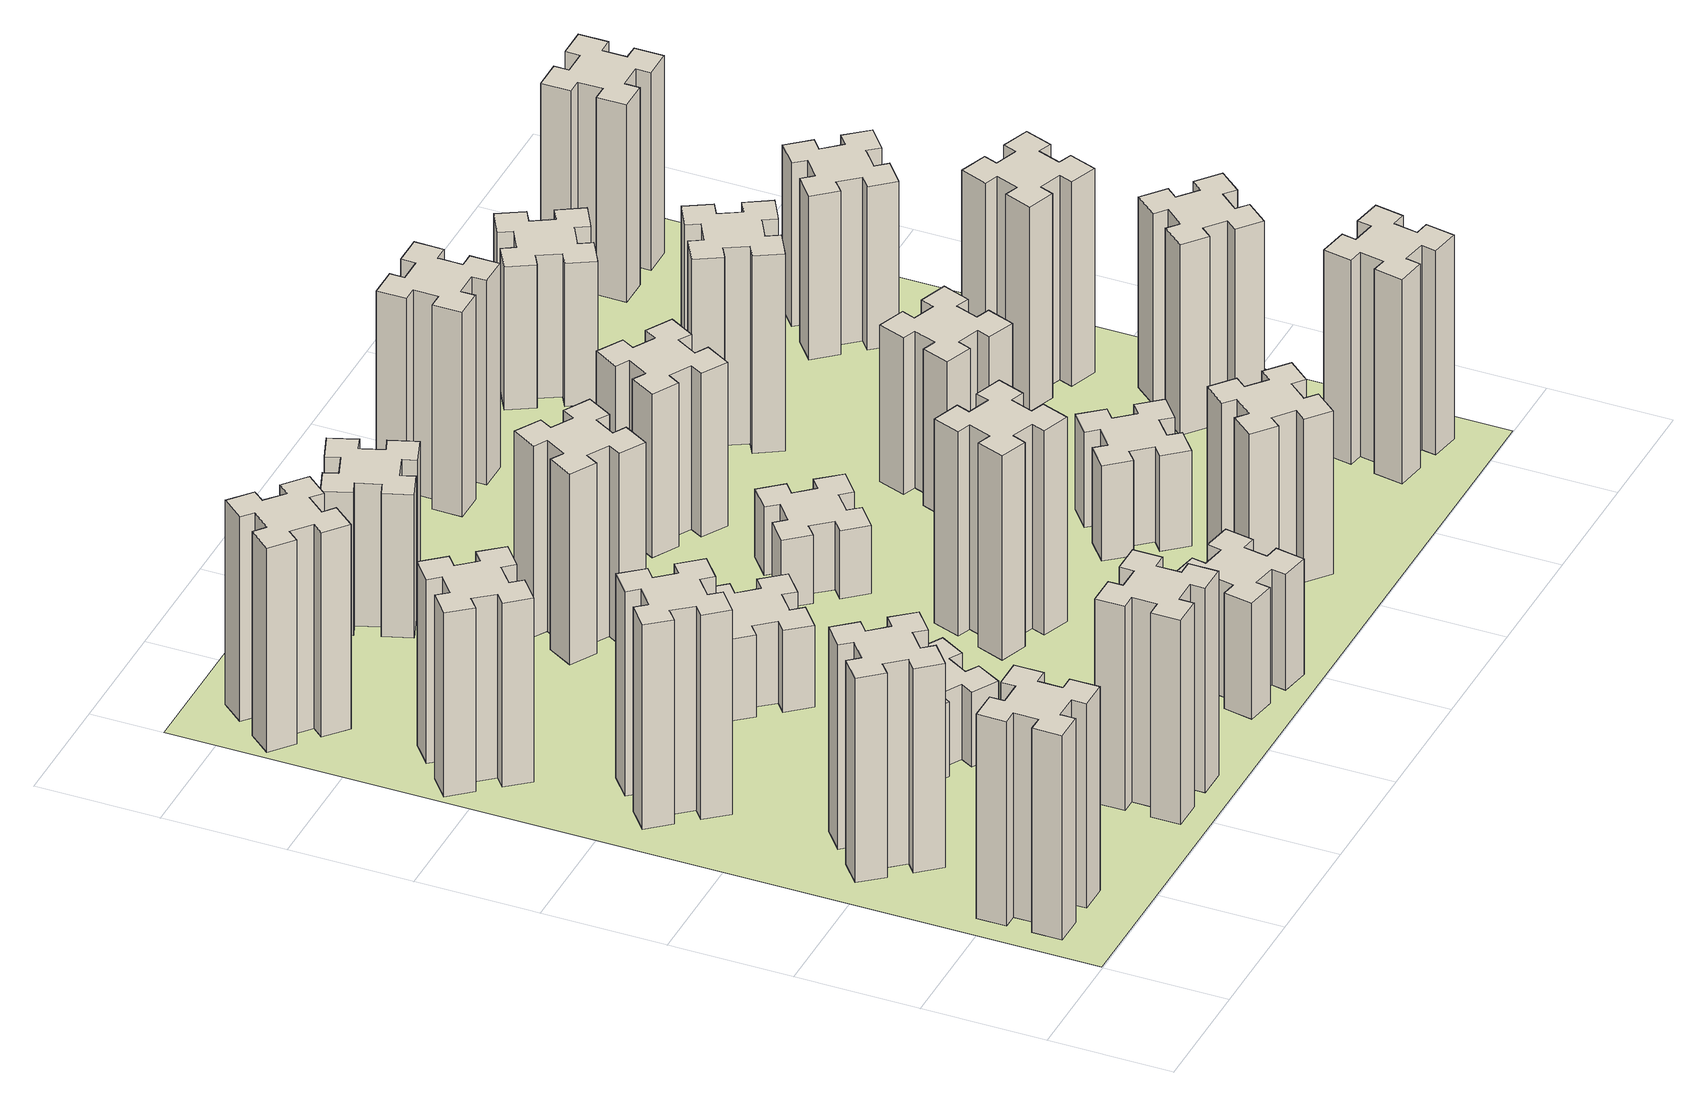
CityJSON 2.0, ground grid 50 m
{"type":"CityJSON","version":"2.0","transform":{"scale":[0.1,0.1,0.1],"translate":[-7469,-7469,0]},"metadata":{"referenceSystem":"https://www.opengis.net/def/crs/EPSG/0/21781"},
"CityObjects":{
"building1":{"type":"Building","attributes":{"class":"1000","function":"1000","usage":"1000","yearOfConstruction":2016,"roofType":"1000","measuredHeight":90,"storeysAboveGround":30,"storeysBelowGround":0},"geometry":[{"type":"Solid","lod":"1","boundaries":[[[[0,1,2,3,4,5,6,7,8,9,10,11,12,13,14,15,16,17,18,19]],[[17,16,20,21]],[[16,15,22,20]],[[15,14,23,22]],[[14,13,24,23]],[[13,12,25,24]],[[12,11,26,25]],[[11,10,27,26]],[[10,9,28,27]],[[9,8,29,28]],[[8,7,30,29]],[[7,6,31,30]],[[6,5,32,31]],[[5,4,33,32]],[[4,3,34,33]],[[3,2,35,34]],[[2,1,36,35]],[[1,0,37,36]],[[0,19,38,37]],[[19,18,39,38]],[[18,17,21,39]],[[24,25,26,27,28,29,30,31,32,33,34,35,36,37,38,39,21,20,22,23]]]]}]},
"building2":{"type":"Building","attributes":{"class":"1000","function":"1000","usage":"1000","yearOfConstruction":2016,"roofType":"1000","measuredHeight":90,"storeysAboveGround":30,"storeysBelowGround":0},"geometry":[{"type":"Solid","lod":"1","boundaries":[[[[40,41,42,43,44,45,46,47,48,49,50,51,52,53,54,55,56,57,58,59]],[[57,56,60,61]],[[56,55,62,60]],[[55,54,63,62]],[[54,53,64,63]],[[53,52,65,64]],[[52,51,66,65]],[[51,50,67,66]],[[50,49,68,67]],[[49,48,69,68]],[[48,47,70,69]],[[47,46,71,70]],[[46,45,72,71]],[[45,44,73,72]],[[44,43,74,73]],[[43,42,75,74]],[[42,41,76,75]],[[41,40,77,76]],[[40,59,78,77]],[[59,58,79,78]],[[58,57,61,79]],[[64,65,66,67,68,69,70,71,72,73,74,75,76,77,78,79,61,60,62,63]]]]}]},
"building3":{"type":"Building","attributes":{"class":"1000","function":"1000","usage":"1000","yearOfConstruction":2016,"roofType":"1000","measuredHeight":90,"storeysAboveGround":30,"storeysBelowGround":0},"geometry":[{"type":"Solid","lod":"1","boundaries":[[[[80,81,82,83,84,85,86,87,88,89,90,91,92,93,94,95,96,97,98,99]],[[97,96,100,101]],[[96,95,102,100]],[[95,94,103,102]],[[94,93,104,103]],[[93,92,105,104]],[[92,91,106,105]],[[91,90,107,106]],[[90,89,108,107]],[[89,88,109,108]],[[88,87,110,109]],[[87,86,111,110]],[[86,85,112,111]],[[85,84,113,112]],[[84,83,114,113]],[[83,82,115,114]],[[82,81,116,115]],[[81,80,117,116]],[[80,99,118,117]],[[99,98,119,118]],[[98,97,101,119]],[[104,105,106,107,108,109,110,111,112,113,114,115,116,117,118,119,101,100,102,103]]]]}]},
"building4":{"type":"Building","attributes":{"class":"1000","function":"1000","usage":"1000","yearOfConstruction":2016,"roofType":"1000","measuredHeight":81,"storeysAboveGround":30,"storeysBelowGround":0},"geometry":[{"type":"Solid","lod":"1","boundaries":[[[[120,121,122,123,124,125,126,127,128,129,130,131,132,133,134,135,136,137,138,139]],[[137,136,140,141]],[[136,135,142,140]],[[135,134,143,142]],[[134,133,144,143]],[[133,132,145,144]],[[132,131,146,145]],[[131,130,147,146]],[[130,129,148,147]],[[129,128,149,148]],[[128,127,150,149]],[[127,126,151,150]],[[126,125,152,151]],[[125,124,153,152]],[[124,123,154,153]],[[123,122,155,154]],[[122,121,156,155]],[[121,120,157,156]],[[120,139,158,157]],[[139,138,159,158]],[[138,137,141,159]],[[144,145,146,147,148,149,150,151,152,153,154,155,156,157,158,159,141,140,142,143]]]]}]},
"building5":{"type":"Building","attributes":{"class":"1000","function":"1000","usage":"1000","yearOfConstruction":2016,"roofType":"1000","measuredHeight":90,"storeysAboveGround":30,"storeysBelowGround":0},"geometry":[{"type":"Solid","lod":"1","boundaries":[[[[160,161,162,163,164,165,166,167,168,169,170,171,172,173,174,175,176,177,178,179]],[[177,176,180,181]],[[176,175,182,180]],[[175,174,183,182]],[[174,173,184,183]],[[173,172,185,184]],[[172,171,186,185]],[[171,170,187,186]],[[170,169,188,187]],[[169,168,189,188]],[[168,167,190,189]],[[167,166,191,190]],[[166,165,192,191]],[[165,164,193,192]],[[164,163,194,193]],[[163,162,195,194]],[[162,161,196,195]],[[161,160,197,196]],[[160,179,198,197]],[[179,178,199,198]],[[178,177,181,199]],[[184,185,186,187,188,189,190,191,192,193,194,195,196,197,198,199,181,180,182,183]]]]}]},
"building6":{"type":"Building","attributes":{"class":"1000","function":"1000","usage":"1000","yearOfConstruction":2016,"roofType":"1000","measuredHeight":90,"storeysAboveGround":30,"storeysBelowGround":0},"geometry":[{"type":"Solid","lod":"1","boundaries":[[[[200,201,202,203,204,205,206,207,208,209,210,211,212,213,214,215,216,217,218,219]],[[217,216,220,221]],[[216,215,222,220]],[[215,214,223,222]],[[214,213,224,223]],[[213,212,225,224]],[[212,211,226,225]],[[211,210,227,226]],[[210,209,228,227]],[[209,208,229,228]],[[208,207,230,229]],[[207,206,231,230]],[[206,205,232,231]],[[205,204,233,232]],[[204,203,234,233]],[[203,202,235,234]],[[202,201,236,235]],[[201,200,237,236]],[[200,219,238,237]],[[219,218,239,238]],[[218,217,221,239]],[[224,225,226,227,228,229,230,231,232,233,234,235,236,237,238,239,221,220,222,223]]]]}]},
"building7":{"type":"Building","attributes":{"class":"1000","function":"1000","usage":"1000","yearOfConstruction":2016,"roofType":"1000","measuredHeight":33,"storeysAboveGround":30,"storeysBelowGround":0},"geometry":[{"type":"Solid","lod":"1","boundaries":[[[[240,241,242,243,244,245,246,247,248,249,250,251,252,253,254,255,256,257,258,259]],[[257,256,260,261]],[[256,255,262,260]],[[255,254,263,262]],[[254,253,264,263]],[[253,252,265,264]],[[252,251,266,265]],[[251,250,267,266]],[[250,249,268,267]],[[249,248,269,268]],[[248,247,270,269]],[[247,246,271,270]],[[246,245,272,271]],[[245,244,273,272]],[[244,243,274,273]],[[243,242,275,274]],[[242,241,276,275]],[[241,240,277,276]],[[240,259,278,277]],[[259,258,279,278]],[[258,257,261,279]],[[264,265,266,267,268,269,270,271,272,273,274,275,276,277,278,279,261,260,262,263]]]]}]},
"building8":{"type":"Building","attributes":{"class":"1000","function":"1000","usage":"1000","yearOfConstruction":2016,"roofType":"1000","measuredHeight":36,"storeysAboveGround":30,"storeysBelowGround":0},"geometry":[{"type":"Solid","lod":"1","boundaries":[[[[280,281,282,283,284,285,286,287,288,289,290,291,292,293,294,295,296,297,298,299]],[[297,296,300,301]],[[296,295,302,300]],[[295,294,303,302]],[[294,293,304,303]],[[293,292,305,304]],[[292,291,306,305]],[[291,290,307,306]],[[290,289,308,307]],[[289,288,309,308]],[[288,287,310,309]],[[287,286,311,310]],[[286,285,312,311]],[[285,284,313,312]],[[284,283,314,313]],[[283,282,315,314]],[[282,281,316,315]],[[281,280,317,316]],[[280,299,318,317]],[[299,298,319,318]],[[298,297,301,319]],[[304,305,306,307,308,309,310,311,312,313,314,315,316,317,318,319,301,300,302,303]]]]}]},
"building9":{"type":"Building","attributes":{"class":"1000","function":"1000","usage":"1000","yearOfConstruction":2016,"roofType":"1000","measuredHeight":51,"storeysAboveGround":30,"storeysBelowGround":0},"geometry":[{"type":"Solid","lod":"1","boundaries":[[[[320,321,322,323,324,325,326,327,328,329,330,331,332,333,334,335,336,337,338,339]],[[337,336,340,341]],[[336,335,342,340]],[[335,334,343,342]],[[334,333,344,343]],[[333,332,345,344]],[[332,331,346,345]],[[331,330,347,346]],[[330,329,348,347]],[[329,328,349,348]],[[328,327,350,349]],[[327,326,351,350]],[[326,325,352,351]],[[325,324,353,352]],[[324,323,354,353]],[[323,322,355,354]],[[322,321,356,355]],[[321,320,357,356]],[[320,339,358,357]],[[339,338,359,358]],[[338,337,341,359]],[[344,345,346,347,348,349,350,351,352,353,354,355,356,357,358,359,341,340,342,343]]]]}]},
"building10":{"type":"Building","attributes":{"class":"1000","function":"1000","usage":"1000","yearOfConstruction":2016,"roofType":"1000","measuredHeight":84,"storeysAboveGround":30,"storeysBelowGround":0},"geometry":[{"type":"Solid","lod":"1","boundaries":[[[[360,361,362,363,364,365,366,367,368,369,370,371,372,373,374,375,376,377,378,379]],[[377,376,380,381]],[[376,375,382,380]],[[375,374,383,382]],[[374,373,384,383]],[[373,372,385,384]],[[372,371,386,385]],[[371,370,387,386]],[[370,369,388,387]],[[369,368,389,388]],[[368,367,390,389]],[[367,366,391,390]],[[366,365,392,391]],[[365,364,393,392]],[[364,363,394,393]],[[363,362,395,394]],[[362,361,396,395]],[[361,360,397,396]],[[360,379,398,397]],[[379,378,399,398]],[[378,377,381,399]],[[384,385,386,387,388,389,390,391,392,393,394,395,396,397,398,399,381,380,382,383]]]]}]},
"building11":{"type":"Building","attributes":{"class":"1000","function":"1000","usage":"1000","yearOfConstruction":2016,"roofType":"1000","measuredHeight":63,"storeysAboveGround":30,"storeysBelowGround":0},"geometry":[{"type":"Solid","lod":"1","boundaries":[[[[400,401,402,403,404,405,406,407,408,409,410,411,412,413,414,415,416,417,418,419]],[[417,416,420,421]],[[416,415,422,420]],[[415,414,423,422]],[[414,413,424,423]],[[413,412,425,424]],[[412,411,426,425]],[[411,410,427,426]],[[410,409,428,427]],[[409,408,429,428]],[[408,407,430,429]],[[407,406,431,430]],[[406,405,432,431]],[[405,404,433,432]],[[404,403,434,433]],[[403,402,435,434]],[[402,401,436,435]],[[401,400,437,436]],[[400,419,438,437]],[[419,418,439,438]],[[418,417,421,439]],[[424,425,426,427,428,429,430,431,432,433,434,435,436,437,438,439,421,420,422,423]]]]}]},
"building12":{"type":"Building","attributes":{"class":"1000","function":"1000","usage":"1000","yearOfConstruction":2016,"roofType":"1000","measuredHeight":90,"storeysAboveGround":30,"storeysBelowGround":0},"geometry":[{"type":"Solid","lod":"1","boundaries":[[[[440,441,442,443,444,445,446,447,448,449,450,451,452,453,454,455,456,457,458,459]],[[457,456,460,461]],[[456,455,462,460]],[[455,454,463,462]],[[454,453,464,463]],[[453,452,465,464]],[[452,451,466,465]],[[451,450,467,466]],[[450,449,468,467]],[[449,448,469,468]],[[448,447,470,469]],[[447,446,471,470]],[[446,445,472,471]],[[445,444,473,472]],[[444,443,474,473]],[[443,442,475,474]],[[442,441,476,475]],[[441,440,477,476]],[[440,459,478,477]],[[459,458,479,478]],[[458,457,461,479]],[[464,465,466,467,468,469,470,471,472,473,474,475,476,477,478,479,461,460,462,463]]]]}]},
"building13":{"type":"Building","attributes":{"class":"1000","function":"1000","usage":"1000","yearOfConstruction":2016,"roofType":"1000","measuredHeight":30,"storeysAboveGround":30,"storeysBelowGround":0},"geometry":[{"type":"Solid","lod":"1","boundaries":[[[[480,481,482,483,484,485,486,487,488,489,490,491,492,493,494,495,496,497,498,499]],[[497,496,500,501]],[[496,495,502,500]],[[495,494,503,502]],[[494,493,504,503]],[[493,492,505,504]],[[492,491,506,505]],[[491,490,507,506]],[[490,489,508,507]],[[489,488,509,508]],[[488,487,510,509]],[[487,486,511,510]],[[486,485,512,511]],[[485,484,513,512]],[[484,483,514,513]],[[483,482,515,514]],[[482,481,516,515]],[[481,480,517,516]],[[480,499,518,517]],[[499,498,519,518]],[[498,497,501,519]],[[504,505,506,507,508,509,510,511,512,513,514,515,516,517,518,519,501,500,502,503]]]]}]},
"building14":{"type":"Building","attributes":{"class":"1000","function":"1000","usage":"1000","yearOfConstruction":2016,"roofType":"1000","measuredHeight":72,"storeysAboveGround":30,"storeysBelowGround":0},"geometry":[{"type":"Solid","lod":"1","boundaries":[[[[520,521,522,523,524,525,526,527,528,529,530,531,532,533,534,535,536,537,538,539]],[[537,536,540,541]],[[536,535,542,540]],[[535,534,543,542]],[[534,533,544,543]],[[533,532,545,544]],[[532,531,546,545]],[[531,530,547,546]],[[530,529,548,547]],[[529,528,549,548]],[[528,527,550,549]],[[527,526,551,550]],[[526,525,552,551]],[[525,524,553,552]],[[524,523,554,553]],[[523,522,555,554]],[[522,521,556,555]],[[521,520,557,556]],[[520,539,558,557]],[[539,538,559,558]],[[538,537,541,559]],[[544,545,546,547,548,549,550,551,552,553,554,555,556,557,558,559,541,540,542,543]]]]}]},
"building15":{"type":"Building","attributes":{"class":"1000","function":"1000","usage":"1000","yearOfConstruction":2016,"roofType":"1000","measuredHeight":72,"storeysAboveGround":30,"storeysBelowGround":0},"geometry":[{"type":"Solid","lod":"1","boundaries":[[[[560,561,562,563,564,565,566,567,568,569,570,571,572,573,574,575,576,577,578,579]],[[577,576,580,581]],[[576,575,582,580]],[[575,574,583,582]],[[574,573,584,583]],[[573,572,585,584]],[[572,571,586,585]],[[571,570,587,586]],[[570,569,588,587]],[[569,568,589,588]],[[568,567,590,589]],[[567,566,591,590]],[[566,565,592,591]],[[565,564,593,592]],[[564,563,594,593]],[[563,562,595,594]],[[562,561,596,595]],[[561,560,597,596]],[[560,579,598,597]],[[579,578,599,598]],[[578,577,581,599]],[[584,585,586,587,588,589,590,591,592,593,594,595,596,597,598,599,581,580,582,583]]]]}]},
"building16":{"type":"Building","attributes":{"class":"1000","function":"1000","usage":"1000","yearOfConstruction":2016,"roofType":"1000","measuredHeight":90,"storeysAboveGround":30,"storeysBelowGround":0},"geometry":[{"type":"Solid","lod":"1","boundaries":[[[[600,601,602,603,604,605,606,607,608,609,610,611,612,613,614,615,616,617,618,619]],[[617,616,620,621]],[[616,615,622,620]],[[615,614,623,622]],[[614,613,624,623]],[[613,612,625,624]],[[612,611,626,625]],[[611,610,627,626]],[[610,609,628,627]],[[609,608,629,628]],[[608,607,630,629]],[[607,606,631,630]],[[606,605,632,631]],[[605,604,633,632]],[[604,603,634,633]],[[603,602,635,634]],[[602,601,636,635]],[[601,600,637,636]],[[600,619,638,637]],[[619,618,639,638]],[[618,617,621,639]],[[624,625,626,627,628,629,630,631,632,633,634,635,636,637,638,639,621,620,622,623]]]]}]},
"building17":{"type":"Building","attributes":{"class":"1000","function":"1000","usage":"1000","yearOfConstruction":2016,"roofType":"1000","measuredHeight":42,"storeysAboveGround":30,"storeysBelowGround":0},"geometry":[{"type":"Solid","lod":"1","boundaries":[[[[640,641,642,643,644,645,646,647,648,649,650,651,652,653,654,655,656,657,658,659]],[[657,656,660,661]],[[656,655,662,660]],[[655,654,663,662]],[[654,653,664,663]],[[653,652,665,664]],[[652,651,666,665]],[[651,650,667,666]],[[650,649,668,667]],[[649,648,669,668]],[[648,647,670,669]],[[647,646,671,670]],[[646,645,672,671]],[[645,644,673,672]],[[644,643,674,673]],[[643,642,675,674]],[[642,641,676,675]],[[641,640,677,676]],[[640,659,678,677]],[[659,658,679,678]],[[658,657,661,679]],[[664,665,666,667,668,669,670,671,672,673,674,675,676,677,678,679,661,660,662,663]]]]}]},
"building18":{"type":"Building","attributes":{"class":"1000","function":"1000","usage":"1000","yearOfConstruction":2016,"roofType":"1000","measuredHeight":69,"storeysAboveGround":30,"storeysBelowGround":0},"geometry":[{"type":"Solid","lod":"1","boundaries":[[[[680,681,682,683,684,685,686,687,688,689,690,691,692,693,694,695,696,697,698,699]],[[697,696,700,701]],[[696,695,702,700]],[[695,694,703,702]],[[694,693,704,703]],[[693,692,705,704]],[[692,691,706,705]],[[691,690,707,706]],[[690,689,708,707]],[[689,688,709,708]],[[688,687,710,709]],[[687,686,711,710]],[[686,685,712,711]],[[685,684,713,712]],[[684,683,714,713]],[[683,682,715,714]],[[682,681,716,715]],[[681,680,717,716]],[[680,699,718,717]],[[699,698,719,718]],[[698,697,701,719]],[[704,705,706,707,708,709,710,711,712,713,714,715,716,717,718,719,701,700,702,703]]]]}]},
"building19":{"type":"Building","attributes":{"class":"1000","function":"1000","usage":"1000","yearOfConstruction":2016,"roofType":"1000","measuredHeight":87,"storeysAboveGround":30,"storeysBelowGround":0},"geometry":[{"type":"Solid","lod":"1","boundaries":[[[[720,721,722,723,724,725,726,727,728,729,730,731,732,733,734,735,736,737,738,739]],[[737,736,740,741]],[[736,735,742,740]],[[735,734,743,742]],[[734,733,744,743]],[[733,732,745,744]],[[732,731,746,745]],[[731,730,747,746]],[[730,729,748,747]],[[729,728,749,748]],[[728,727,750,749]],[[727,726,751,750]],[[726,725,752,751]],[[725,724,753,752]],[[724,723,754,753]],[[723,722,755,754]],[[722,721,756,755]],[[721,720,757,756]],[[720,739,758,757]],[[739,738,759,758]],[[738,737,741,759]],[[744,745,746,747,748,749,750,751,752,753,754,755,756,757,758,759,741,740,742,743]]]]}]},
"building20":{"type":"Building","attributes":{"class":"1000","function":"1000","usage":"1000","yearOfConstruction":2016,"roofType":"1000","measuredHeight":90,"storeysAboveGround":30,"storeysBelowGround":0},"geometry":[{"type":"Solid","lod":"1","boundaries":[[[[760,761,762,763,764,765,766,767,768,769,770,771,772,773,774,775,776,777,778,779]],[[777,776,780,781]],[[776,775,782,780]],[[775,774,783,782]],[[774,773,784,783]],[[773,772,785,784]],[[772,771,786,785]],[[771,770,787,786]],[[770,769,788,787]],[[769,768,789,788]],[[768,767,790,789]],[[767,766,791,790]],[[766,765,792,791]],[[765,764,793,792]],[[764,763,794,793]],[[763,762,795,794]],[[762,761,796,795]],[[761,760,797,796]],[[760,779,798,797]],[[779,778,799,798]],[[778,777,781,799]],[[784,785,786,787,788,789,790,791,792,793,794,795,796,797,798,799,781,780,782,783]]]]}]},
"building21":{"type":"Building","attributes":{"class":"1000","function":"1000","usage":"1000","yearOfConstruction":2016,"roofType":"1000","measuredHeight":63,"storeysAboveGround":30,"storeysBelowGround":0},"geometry":[{"type":"Solid","lod":"1","boundaries":[[[[800,801,802,803,804,805,806,807,808,809,810,811,812,813,814,815,816,817,818,819]],[[817,816,820,821]],[[816,815,822,820]],[[815,814,823,822]],[[814,813,824,823]],[[813,812,825,824]],[[812,811,826,825]],[[811,810,827,826]],[[810,809,828,827]],[[809,808,829,828]],[[808,807,830,829]],[[807,806,831,830]],[[806,805,832,831]],[[805,804,833,832]],[[804,803,834,833]],[[803,802,835,834]],[[802,801,836,835]],[[801,800,837,836]],[[800,819,838,837]],[[819,818,839,838]],[[818,817,821,839]],[[824,825,826,827,828,829,830,831,832,833,834,835,836,837,838,839,821,820,822,823]]]]}]},
"building22":{"type":"Building","attributes":{"class":"1000","function":"1000","usage":"1000","yearOfConstruction":2016,"roofType":"1000","measuredHeight":84,"storeysAboveGround":30,"storeysBelowGround":0},"geometry":[{"type":"Solid","lod":"1","boundaries":[[[[840,841,842,843,844,845,846,847,848,849,850,851,852,853,854,855,856,857,858,859]],[[857,856,860,861]],[[856,855,862,860]],[[855,854,863,862]],[[854,853,864,863]],[[853,852,865,864]],[[852,851,866,865]],[[851,850,867,866]],[[850,849,868,867]],[[849,848,869,868]],[[848,847,870,869]],[[847,846,871,870]],[[846,845,872,871]],[[845,844,873,872]],[[844,843,874,873]],[[843,842,875,874]],[[842,841,876,875]],[[841,840,877,876]],[[840,859,878,877]],[[859,858,879,878]],[[858,857,861,879]],[[864,865,866,867,868,869,870,871,872,873,874,875,876,877,878,879,861,860,862,863]]]]}]},
"building23":{"type":"Building","attributes":{"class":"1000","function":"1000","usage":"1000","yearOfConstruction":2016,"roofType":"1000","measuredHeight":90,"storeysAboveGround":30,"storeysBelowGround":0},"geometry":[{"type":"Solid","lod":"1","boundaries":[[[[880,881,882,883,884,885,886,887,888,889,890,891,892,893,894,895,896,897,898,899]],[[897,896,900,901]],[[896,895,902,900]],[[895,894,903,902]],[[894,893,904,903]],[[893,892,905,904]],[[892,891,906,905]],[[891,890,907,906]],[[890,889,908,907]],[[889,888,909,908]],[[888,887,910,909]],[[887,886,911,910]],[[886,885,912,911]],[[885,884,913,912]],[[884,883,914,913]],[[883,882,915,914]],[[882,881,916,915]],[[881,880,917,916]],[[880,899,918,917]],[[899,898,919,918]],[[898,897,901,919]],[[904,905,906,907,908,909,910,911,912,913,914,915,916,917,918,919,901,900,902,903]]]]}]},
"building24":{"type":"Building","attributes":{"class":"1000","function":"1000","usage":"1000","yearOfConstruction":2016,"roofType":"1000","measuredHeight":72,"storeysAboveGround":30,"storeysBelowGround":0},"geometry":[{"type":"Solid","lod":"1","boundaries":[[[[920,921,922,923,924,925,926,927,928,929,930,931,932,933,934,935,936,937,938,939]],[[937,936,940,941]],[[936,935,942,940]],[[935,934,943,942]],[[934,933,944,943]],[[933,932,945,944]],[[932,931,946,945]],[[931,930,947,946]],[[930,929,948,947]],[[929,928,949,948]],[[928,927,950,949]],[[927,926,951,950]],[[926,925,952,951]],[[925,924,953,952]],[[924,923,954,953]],[[923,922,955,954]],[[922,921,956,955]],[[921,920,957,956]],[[920,939,958,957]],[[939,938,959,958]],[[938,937,941,959]],[[944,945,946,947,948,949,950,951,952,953,954,955,956,957,958,959,941,940,942,943]]]]}]},
"building25":{"type":"Building","attributes":{"class":"1000","function":"1000","usage":"1000","yearOfConstruction":2016,"roofType":"1000","measuredHeight":87,"storeysAboveGround":30,"storeysBelowGround":0},"geometry":[{"type":"Solid","lod":"1","boundaries":[[[[960,961,962,963,964,965,966,967,968,969,970,971,972,973,974,975,976,977,978,979]],[[977,976,980,981]],[[976,975,982,980]],[[975,974,983,982]],[[974,973,984,983]],[[973,972,985,984]],[[972,971,986,985]],[[971,970,987,986]],[[970,969,988,987]],[[969,968,989,988]],[[968,967,990,989]],[[967,966,991,990]],[[966,965,992,991]],[[965,964,993,992]],[[964,963,994,993]],[[963,962,995,994]],[[962,961,996,995]],[[961,960,997,996]],[[960,979,998,997]],[[979,978,999,998]],[[978,977,981,999]],[[984,985,986,987,988,989,990,991,992,993,994,995,996,997,998,999,981,980,982,983]]]]}]},
"landuse1":{"type":"LandUse","attributes":{"name":"plot1","function":"1010"},"geometry":[{"type":"MultiSurface","lod":"1","boundaries":[[[1000,1001,1002,1003]]]}]}
},
"vertices":[
[165,425,0],[165,325,0],[105,325,0],[105,205,0],[225,205,0],[225,265,0],[325,265,0],[325,205,0],[445,205,0],[445,325,0],[385,325,0],[385,425,0],[445,425,0],[445,545,0],[325,545,0],[325,485,0],[225,485,0],[225,545,0],[105,545,0],[105,425,0],[225,485,900],[225,545,900],[325,485,900],[325,545,900],[445,545,900],[445,425,900],[385,425,900],[385,325,900],[445,325,900],[445,205,900],[325,205,900],[325,265,900],[225,265,900],[225,205,900],[105,205,900],[105,325,900],[165,325,900],[165,425,900],[105,425,900],[105,545,900],
[492,1048,0],[427,1124,0],[473,1163,0],[396,1255,0],[304,1178,0],[343,1132,0],[266,1067,0],[228,1113,0],[136,1036,0],[213,944,0],[259,983,0],[323,906,0],[277,868,0],[354,776,0],[446,853,0],[408,899,0],[484,963,0],[523,917,0],[615,994,0],[538,1086,0],[484,963,900],[523,917,900],[408,899,900],[446,853,900],[354,776,900],[277,868,900],[323,906,900],[259,983,900],[213,944,900],[136,1036,900],[228,1113,900],[266,1067,900],[343,1132,900],[304,1178,900],[396,1255,900],[473,1163,900],[427,1124,900],[492,1048,900],[538,1086,900],[615,994,900],
[492,1888,0],[427,1964,0],[473,2003,0],[396,2095,0],[304,2018,0],[343,1972,0],[266,1907,0],[228,1953,0],[136,1876,0],[213,1784,0],[259,1823,0],[323,1746,0],[277,1708,0],[354,1616,0],[446,1693,0],[408,1739,0],[484,1803,0],[523,1757,0],[615,1834,0],[538,1926,0],[484,1803,900],[523,1757,900],[408,1739,900],[446,1693,900],[354,1616,900],[277,1708,900],[323,1746,900],[259,1823,900],[213,1784,900],[136,1876,900],[228,1953,900],[266,1907,900],[343,1972,900],[304,2018,900],[396,2095,900],[473,2003,900],[427,1964,900],[492,1888,900],[538,1926,900],[615,1834,900],
[243,2712,0],[166,2647,0],[128,2693,0],[36,2616,0],[113,2524,0],[159,2563,0],[223,2486,0],[177,2448,0],[254,2356,0],[346,2433,0],[308,2479,0],[384,2543,0],[423,2497,0],[515,2574,0],[438,2666,0],[392,2628,0],[327,2704,0],[373,2743,0],[296,2835,0],[204,2758,0],[327,2704,810],[373,2743,810],[392,2628,810],[438,2666,810],[515,2574,810],[423,2497,810],[384,2543,810],[308,2479,810],[346,2433,810],[254,2356,810],[177,2448,810],[223,2486,810],[159,2563,810],[113,2524,810],[36,2616,810],[128,2693,810],[166,2647,810],[243,2712,810],[204,2758,810],[296,2835,810],
[1225,225,0],[1225,325,0],[1285,325,0],[1285,445,0],[1165,445,0],[1165,385,0],[1065,385,0],[1065,445,0],[945,445,0],[945,325,0],[1005,325,0],[1005,225,0],[945,225,0],[945,105,0],[1065,105,0],[1065,165,0],[1165,165,0],[1165,105,0],[1285,105,0],[1285,225,0],[1165,165,900],[1165,105,900],[1065,165,900],[1065,105,900],[945,105,900],[945,225,900],[1005,225,900],[1005,325,900],[945,325,900],[945,445,900],[1065,445,900],[1065,385,900],[1165,385,900],[1165,445,900],[1285,445,900],[1285,325,900],[1225,325,900],[1225,225,900],[1285,225,900],[1285,105,900],
[384,3387,0],[308,3452,0],[346,3498,0],[254,3575,0],[177,3483,0],[223,3444,0],[159,3368,0],[113,3406,0],[36,3314,0],[128,3237,0],[166,3283,0],[243,3219,0],[204,3173,0],[296,3096,0],[373,3188,0],[327,3226,0],[392,3303,0],[438,3264,0],[515,3356,0],[423,3433,0],[392,3303,900],[438,3264,900],[327,3226,900],[373,3188,900],[296,3096,900],[204,3173,900],[243,3219,900],[166,3283,900],[128,3237,900],[36,3314,900],[113,3406,900],[159,3368,900],[223,3444,900],[177,3483,900],[254,3575,900],[346,3498,900],[308,3452,900],[384,3387,900],[423,3433,900],[515,3356,900],
[1086,1017,0],[1136,1104,0],[1188,1074,0],[1248,1178,0],[1144,1238,0],[1114,1186,0],[1027,1236,0],[1057,1288,0],[953,1348,0],[893,1244,0],[945,1214,0],[895,1127,0],[843,1157,0],[783,1053,0],[887,993,0],[917,1045,0],[1004,995,0],[974,943,0],[1078,883,0],[1138,987,0],[1004,995,330],[974,943,330],[917,1045,330],[887,993,330],[783,1053,330],[843,1157,330],[895,1127,330],[945,1214,330],[893,1244,330],[953,1348,330],[1057,1288,330],[1027,1236,330],[1114,1186,330],[1144,1238,330],[1248,1178,330],[1188,1074,330],[1136,1104,330],[1086,1017,330],[1138,987,330],[1078,883,330],
[1083,1972,0],[1006,1907,0],[968,1953,0],[876,1876,0],[953,1784,0],[999,1823,0],[1063,1746,0],[1017,1708,0],[1094,1616,0],[1186,1693,0],[1148,1739,0],[1224,1803,0],[1263,1757,0],[1355,1834,0],[1278,1926,0],[1232,1888,0],[1167,1964,0],[1213,2003,0],[1136,2095,0],[1044,2018,0],[1167,1964,360],[1213,2003,360],[1232,1888,360],[1278,1926,360],[1355,1834,360],[1263,1757,360],[1224,1803,360],[1148,1739,360],[1186,1693,360],[1094,1616,360],[1017,1708,360],[1063,1746,360],[999,1823,360],[953,1784,360],[876,1876,360],[968,1953,360],[1006,1907,360],[1083,1972,360],[1044,2018,360],[1136,2095,360],
[1756,344,0],[1738,245,0],[1679,256,0],[1658,137,0],[1777,117,0],[1787,176,0],[1885,158,0],[1875,99,0],[1993,78,0],[2014,197,0],[1955,207,0],[1972,305,0],[2031,295,0],[2052,413,0],[1934,434,0],[1924,375,0],[1825,392,0],[1836,451,0],[1717,472,0],[1697,354,0],[1825,392,510],[1836,451,510],[1924,375,510],[1934,434,510],[2052,413,510],[2031,295,510],[1972,305,510],[1955,207,510],[2014,197,510],[1993,78,510],[1875,99,510],[1885,158,510],[1787,176,510],[1777,117,510],[1658,137,510],[1679,256,510],[1738,245,510],[1756,344,510],[1697,354,510],[1717,472,510],
[1117,2525,0],[1204,2475,0],[1174,2423,0],[1278,2363,0],[1338,2467,0],[1286,2497,0],[1336,2584,0],[1388,2554,0],[1448,2658,0],[1344,2718,0],[1314,2666,0],[1227,2716,0],[1257,2768,0],[1153,2828,0],[1093,2724,0],[1145,2694,0],[1095,2607,0],[1043,2637,0],[983,2533,0],[1087,2473,0],[1095,2607,840],[1043,2637,840],[1145,2694,840],[1093,2724,840],[1153,2828,840],[1257,2768,840],[1227,2716,840],[1314,2666,840],[1344,2718,840],[1448,2658,840],[1388,2554,840],[1336,2584,840],[1286,2497,840],[1338,2467,840],[1278,2363,840],[1174,2423,840],[1204,2475,840],[1117,2525,840],[1087,2473,840],[983,2533,840],
[1025,3456,0],[931,3422,0],[910,3478,0],[797,3437,0],[839,3324,0],[895,3345,0],[929,3251,0],[873,3230,0],[914,3117,0],[1027,3159,0],[1006,3215,0],[1100,3249,0],[1120,3193,0],[1233,3234,0],[1192,3347,0],[1136,3326,0],[1102,3420,0],[1158,3440,0],[1117,3553,0],[1004,3512,0],[1102,3420,630],[1158,3440,630],[1136,3326,630],[1192,3347,630],[1233,3234,630],[1120,3193,630],[1100,3249,630],[1006,3215,630],[1027,3159,630],[914,3117,630],[873,3230,630],[929,3251,630],[895,3345,630],[839,3324,630],[797,3437,630],[910,3478,630],[931,3422,630],[1025,3456,630],[1004,3512,630],[1117,3553,630],
[1769,1300,0],[1735,1206,0],[1679,1227,0],[1637,1114,0],[1750,1073,0],[1771,1129,0],[1865,1095,0],[1844,1039,0],[1957,997,0],[1998,1110,0],[1942,1131,0],[1976,1225,0],[2032,1204,0],[2073,1317,0],[1960,1358,0],[1940,1302,0],[1846,1336,0],[1867,1392,0],[1754,1433,0],[1713,1320,0],[1846,1336,900],[1867,1392,900],[1940,1302,900],[1960,1358,900],[2073,1317,900],[2032,1204,900],[1976,1225,900],[1942,1131,900],[1998,1110,900],[1957,997,900],[1844,1039,900],[1865,1095,900],[1771,1129,900],[1750,1073,900],[1637,1114,900],[1679,1227,900],[1735,1206,900],[1769,1300,900],[1713,1320,900],[1754,1433,900],
[1972,1988,0],[1907,2064,0],[1953,2103,0],[1876,2195,0],[1784,2118,0],[1823,2072,0],[1746,2007,0],[1708,2053,0],[1616,1976,0],[1693,1884,0],[1739,1923,0],[1803,1846,0],[1757,1808,0],[1834,1716,0],[1926,1793,0],[1888,1839,0],[1964,1903,0],[2003,1857,0],[2095,1934,0],[2018,2026,0],[1964,1903,300],[2003,1857,300],[1888,1839,300],[1926,1793,300],[1834,1716,300],[1757,1808,300],[1803,1846,300],[1739,1923,300],[1693,1884,300],[1616,1976,300],[1708,2053,300],[1746,2007,300],[1823,2072,300],[1784,2118,300],[1876,2195,300],[1953,2103,300],[1907,2064,300],[1972,1988,300],[2018,2026,300],[2095,1934,300],
[2026,2497,0],[2076,2584,0],[2128,2554,0],[2188,2658,0],[2084,2718,0],[2054,2666,0],[1967,2716,0],[1997,2768,0],[1893,2828,0],[1833,2724,0],[1885,2694,0],[1835,2607,0],[1783,2637,0],[1723,2533,0],[1827,2473,0],[1857,2525,0],[1944,2475,0],[1914,2423,0],[2018,2363,0],[2078,2467,0],[1944,2475,720],[1914,2423,720],[1857,2525,720],[1827,2473,720],[1723,2533,720],[1783,2637,720],[1835,2607,720],[1885,2694,720],[1833,2724,720],[1893,2828,720],[1997,2768,720],[1967,2716,720],[2054,2666,720],[2084,2718,720],[2188,2658,720],[2128,2554,720],[2076,2584,720],[2026,2497,720],[2078,2467,720],[2018,2363,720],
[2486,423,0],[2563,359,0],[2524,313,0],[2616,236,0],[2693,328,0],[2647,366,0],[2712,443,0],[2758,404,0],[2835,496,0],[2743,573,0],[2704,527,0],[2628,592,0],[2666,638,0],[2574,715,0],[2497,623,0],[2543,584,0],[2479,508,0],[2433,546,0],[2356,454,0],[2448,377,0],[2479,508,720],[2433,546,720],[2543,584,720],[2497,623,720],[2574,715,720],[2666,638,720],[2628,592,720],[2704,527,720],[2743,573,720],[2835,496,720],[2758,404,720],[2712,443,720],[2647,366,720],[2693,328,720],[2616,236,720],[2524,313,720],[2563,359,720],[2486,423,720],[2448,377,720],[2356,454,720],
[1965,3385,0],[1965,3485,0],[2025,3485,0],[2025,3605,0],[1905,3605,0],[1905,3545,0],[1805,3545,0],[1805,3605,0],[1685,3605,0],[1685,3485,0],[1745,3485,0],[1745,3385,0],[1685,3385,0],[1685,3265,0],[1805,3265,0],[1805,3325,0],[1905,3325,0],[1905,3265,0],[2025,3265,0],[2025,3385,0],[1905,3325,900],[1905,3265,900],[1805,3325,900],[1805,3265,900],[1685,3265,900],[1685,3385,900],[1745,3385,900],[1745,3485,900],[1685,3485,900],[1685,3605,900],[1805,3605,900],[1805,3545,900],[1905,3545,900],[1905,3605,900],[2025,3605,900],[2025,3485,900],[1965,3485,900],[1965,3385,900],[2025,3385,900],[2025,3265,900],
[2563,1132,0],[2486,1067,0],[2448,1113,0],[2356,1036,0],[2433,944,0],[2479,983,0],[2543,906,0],[2497,868,0],[2574,776,0],[2666,853,0],[2628,899,0],[2704,963,0],[2743,917,0],[2835,994,0],[2758,1086,0],[2712,1048,0],[2647,1124,0],[2693,1163,0],[2616,1255,0],[2524,1178,0],[2647,1124,420],[2693,1163,420],[2712,1048,420],[2758,1086,420],[2835,994,420],[2743,917,420],[2704,963,420],[2628,899,420],[2666,853,420],[2574,776,420],[2497,868,420],[2543,906,420],[2479,983,420],[2433,944,420],[2356,1036,420],[2448,1113,420],[2486,1067,420],[2563,1132,420],[2524,1178,420],[2616,1255,420],
[2682,1671,0],[2716,1765,0],[2772,1744,0],[2813,1857,0],[2700,1898,0],[2680,1842,0],[2586,1876,0],[2607,1932,0],[2494,1973,0],[2453,1860,0],[2509,1840,0],[2475,1746,0],[2419,1767,0],[2377,1654,0],[2490,1613,0],[2511,1669,0],[2605,1635,0],[2584,1579,0],[2697,1537,0],[2738,1650,0],[2605,1635,690],[2584,1579,690],[2511,1669,690],[2490,1613,690],[2377,1654,690],[2419,1767,690],[2475,1746,690],[2509,1840,690],[2453,1860,690],[2494,1973,690],[2607,1932,690],[2586,1876,690],[2680,1842,690],[2700,1898,690],[2813,1857,690],[2772,1744,690],[2716,1765,690],[2682,1671,690],[2738,1650,690],[2697,1537,690],
[2475,2584,0],[2525,2497,0],[2473,2467,0],[2533,2363,0],[2637,2423,0],[2607,2475,0],[2694,2525,0],[2724,2473,0],[2828,2533,0],[2768,2637,0],[2716,2607,0],[2666,2694,0],[2718,2724,0],[2658,2828,0],[2554,2768,0],[2584,2716,0],[2497,2666,0],[2467,2718,0],[2363,2658,0],[2423,2554,0],[2497,2666,870],[2467,2718,870],[2584,2716,870],[2554,2768,870],[2658,2828,870],[2718,2724,870],[2666,2694,870],[2716,2607,870],[2768,2637,870],[2828,2533,870],[2724,2473,870],[2694,2525,870],[2607,2475,870],[2637,2423,870],[2533,2363,870],[2473,2467,870],[2525,2497,870],[2475,2584,870],[2423,2554,870],[2363,2658,870],
[3504,475,0],[3405,492,0],[3416,551,0],[3297,572,0],[3277,454,0],[3336,444,0],[3318,345,0],[3259,356,0],[3238,237,0],[3357,217,0],[3367,276,0],[3465,258,0],[3455,199,0],[3573,178,0],[3594,297,0],[3535,307,0],[3552,405,0],[3611,395,0],[3632,513,0],[3514,534,0],[3552,405,900],[3611,395,900],[3535,307,900],[3594,297,900],[3573,178,900],[3455,199,900],[3465,258,900],[3367,276,900],[3357,217,900],[3238,237,900],[3259,356,900],[3318,345,900],[3336,444,900],[3277,454,900],[3297,572,900],[3416,551,900],[3405,492,900],[3504,475,900],[3514,534,900],[3632,513,900],
[2716,3347,0],[2666,3434,0],[2718,3464,0],[2658,3568,0],[2554,3508,0],[2584,3456,0],[2497,3406,0],[2467,3458,0],[2363,3398,0],[2423,3294,0],[2475,3324,0],[2525,3237,0],[2473,3207,0],[2533,3103,0],[2637,3163,0],[2607,3215,0],[2694,3265,0],[2724,3213,0],[2828,3273,0],[2768,3377,0],[2694,3265,630],[2724,3213,630],[2607,3215,630],[2637,3163,630],[2533,3103,630],[2473,3207,630],[2525,3237,630],[2475,3324,630],[2423,3294,630],[2363,3398,630],[2467,3458,630],[2497,3406,630],[2584,3456,630],[2554,3508,630],[2658,3568,630],[2718,3464,630],[2666,3434,630],[2716,3347,630],[2768,3377,630],[2828,3273,630],
[3487,1006,0],[3552,1083,0],[3598,1044,0],[3675,1136,0],[3583,1213,0],[3544,1167,0],[3468,1232,0],[3506,1278,0],[3414,1355,0],[3337,1263,0],[3383,1224,0],[3319,1148,0],[3273,1186,0],[3196,1094,0],[3288,1017,0],[3326,1063,0],[3403,999,0],[3364,953,0],[3456,876,0],[3533,968,0],[3403,999,840],[3364,953,840],[3326,1063,840],[3288,1017,840],[3196,1094,840],[3273,1186,840],[3319,1148,840],[3383,1224,840],[3337,1263,840],[3414,1355,840],[3506,1278,840],[3468,1232,840],[3544,1167,840],[3583,1213,840],[3675,1136,840],[3598,1044,840],[3552,1083,840],[3487,1006,840],[3533,968,840],[3456,876,840],
[3420,1842,0],[3326,1876,0],[3347,1932,0],[3234,1973,0],[3193,1860,0],[3249,1840,0],[3215,1746,0],[3159,1767,0],[3117,1654,0],[3230,1613,0],[3251,1669,0],[3345,1635,0],[3324,1579,0],[3437,1537,0],[3478,1650,0],[3422,1671,0],[3456,1765,0],[3512,1744,0],[3553,1857,0],[3440,1898,0],[3456,1765,900],[3512,1744,900],[3422,1671,900],[3478,1650,900],[3437,1537,900],[3324,1579,900],[3345,1635,900],[3251,1669,900],[3230,1613,900],[3117,1654,900],[3159,1767,900],[3215,1746,900],[3249,1840,900],[3193,1860,900],[3234,1973,900],[3347,1932,900],[3326,1876,900],[3420,1842,900],[3440,1898,900],[3553,1857,900],
[3219,2463,0],[3283,2386,0],[3237,2348,0],[3314,2256,0],[3406,2333,0],[3368,2379,0],[3444,2443,0],[3483,2397,0],[3575,2474,0],[3498,2566,0],[3452,2528,0],[3387,2604,0],[3433,2643,0],[3356,2735,0],[3264,2658,0],[3303,2612,0],[3226,2547,0],[3188,2593,0],[3096,2516,0],[3173,2424,0],[3226,2547,720],[3188,2593,720],[3303,2612,720],[3264,2658,720],[3356,2735,720],[3433,2643,720],[3387,2604,720],[3452,2528,720],[3498,2566,720],[3575,2474,720],[3483,2397,720],[3444,2443,720],[3368,2379,720],[3406,2333,720],[3314,2256,720],[3237,2348,720],[3283,2386,720],[3219,2463,720],[3173,2424,720],[3096,2516,720],
[3285,3325,0],[3385,3325,0],[3385,3265,0],[3505,3265,0],[3505,3385,0],[3445,3385,0],[3445,3485,0],[3505,3485,0],[3505,3605,0],[3385,3605,0],[3385,3545,0],[3285,3545,0],[3285,3605,0],[3165,3605,0],[3165,3485,0],[3225,3485,0],[3225,3385,0],[3165,3385,0],[3165,3265,0],[3285,3265,0],[3225,3385,870],[3165,3385,870],[3225,3485,870],[3165,3485,870],[3165,3605,870],[3285,3605,870],[3285,3545,870],[3385,3545,870],[3385,3605,870],[3505,3605,870],[3505,3485,870],[3445,3485,870],[3445,3385,870],[3505,3385,870],[3505,3265,870],[3385,3265,870],[3385,3325,870],[3285,3325,870],[3285,3265,870],[3165,3265,870],
[5,3705,0],[3705,3705,0],[3705,5,0],[5,5,0]
]}
